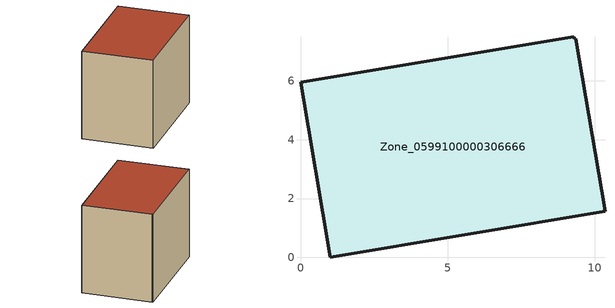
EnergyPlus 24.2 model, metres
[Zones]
Zone_0599100000306666
 floor ground (C_G): 9.36,7.43 10.35,1.58 1,0 0,5.95 9.29,7.51 9.3,7.42 z0
 wall outside (C_F): 1,0 10.35,1.58 9.36,7.43 9.3,7.42 9.29,7.51 0,5.95 1,0 z0:7.69
 roof outside (C_R): 10.35,1.58 9.36,7.43 9.3,7.42 9.29,7.51 0,5.95 1,0 z7.69
[BUILDING]
Pand.0599100000306666: North Axis=0; Terrain=City; Loads Convergence Tolerance Value=0.04; Temperature Convergence Tolerance Value=0.4; Solar Distribution=FullExterior; Maximum Number of Warmup Days=25; Minimum Number of Warmup Days=1
[Site:Location]
Rotterdam.The.Hague.AP_ZH_NLD Design_Conditions: Latitude=51.96; Longitude=4.45; Time Zone=1; Elevation=-4.5
[SITE:GROUNDTEMPERATURE:BUILDINGSURFACE]
18, 18, 18, 18, 18, 18, 18, 18, 18, 18, 18, 18
[MATERIAL] Thermal Absorptance=0.9; Solar Absorptance=0.7; Visible Absorptance=0.7
Name | Roughness | Thickness | Conductivity | Density | Specific Heat
G.TI.1975-1991 | MediumSmooth | 0.15 | 0.288461 | 540 | 1210
F.TI.1975-1991 | Rough | 0.3 | 0.230769 | 1920 | 840
R.TI.1975-1991 | MediumRough | 0.2 | 0.153846 | 1500 | 1000
[CONSTRUCTION]
C_G: G.TI.1975-1991
C_F: F.TI.1975-1991
C_R: R.TI.1975-1991
[ZONE]
Zone_0599100000306666: Type=1; Multiplier=1; Ceiling Height=Autocalculate; Volume=Autocalculate; Floor Area=autocalculate; Part of Total Floor Area=Yes
[ZONEINFILTRATION:DESIGNFLOWRATE]
Infil_Zone_0599100000306666: Zone or ZoneList or Space or SpaceList=Zone_0599100000306666; Schedule=AlwaysOn; Design Flow Rate Calculation Method=Flow/Area; Flow Rate per Floor Area=0.003; Constant Term Coefficient=1; Temperature Term Coefficient=0; Velocity Term Coefficient=0; Velocity Squared Term Coefficient=0
[HVACTEMPLATE:ZONE:IDEALLOADSAIRSYSTEM]
Zone_0599100000306666: Maximum Heating Supply Air Temperature=50; Minimum Cooling Supply Air Temperature=13; Maximum Heating Supply Air Humidity Ratio=0.0156; Minimum Cooling Supply Air Humidity Ratio=0.0077; Heating Limit=NoLimit; Cooling Limit=NoLimit; Dehumidification Control Type=ConstantSensibleHeatRatio; Cooling Sensible Heat Ratio=0.7; Dehumidification Setpoint=60; Humidification Control Type=None; Humidification Setpoint=30; Outdoor Air Method=None; Outdoor Air Flow Rate per Person=0.00944; Outdoor Air Flow Rate per Zone Floor Area=0; Outdoor Air Flow Rate per Zone=0; Demand Controlled Ventilation Type=None; Outdoor Air Economizer Type=NoEconomizer; Heat Recovery Type=None; Sensible Heat Recovery Effectiveness=0.7; Latent Heat Recovery Effectiveness=0.65
[ZONECONTROL:THERMOSTAT]
ThermostatControl_Zone_0599100000306666: Zone or ZoneList=Zone_0599100000306666; Control Type Schedule=DualSetpointControlType; Control 1=Thermostat_Zone_0599100000306666; Temperature Difference Between Cutout And Setpoint=0
[THERMOSTATSETPOINT:DUALSETPOINT]
Thermostat_Zone_0599100000306666: Heating Setpoint Temperature Schedule=HeatingSetpoint_Zone_0599100000306666; Cooling Setpoint Temperature Schedule=CoolingSetpoint_Zone_0599100000306666
[SCHEDULE:COMPACT]
HeatingSetpoint_Zone_0599100000306666: Through: 12/31, For: AllDays, Until: 24:00, 21
CoolingSetpoint_Zone_0599100000306666: Through: 12/31, For: AllDays, Until: 24:00, 24
DualSetpointControlType: Through: 12/31, For: AllDays, Until: 24:00, 4
AlwaysOn: Through: 12/31, For: AllDays, Until: 24:00, 1
